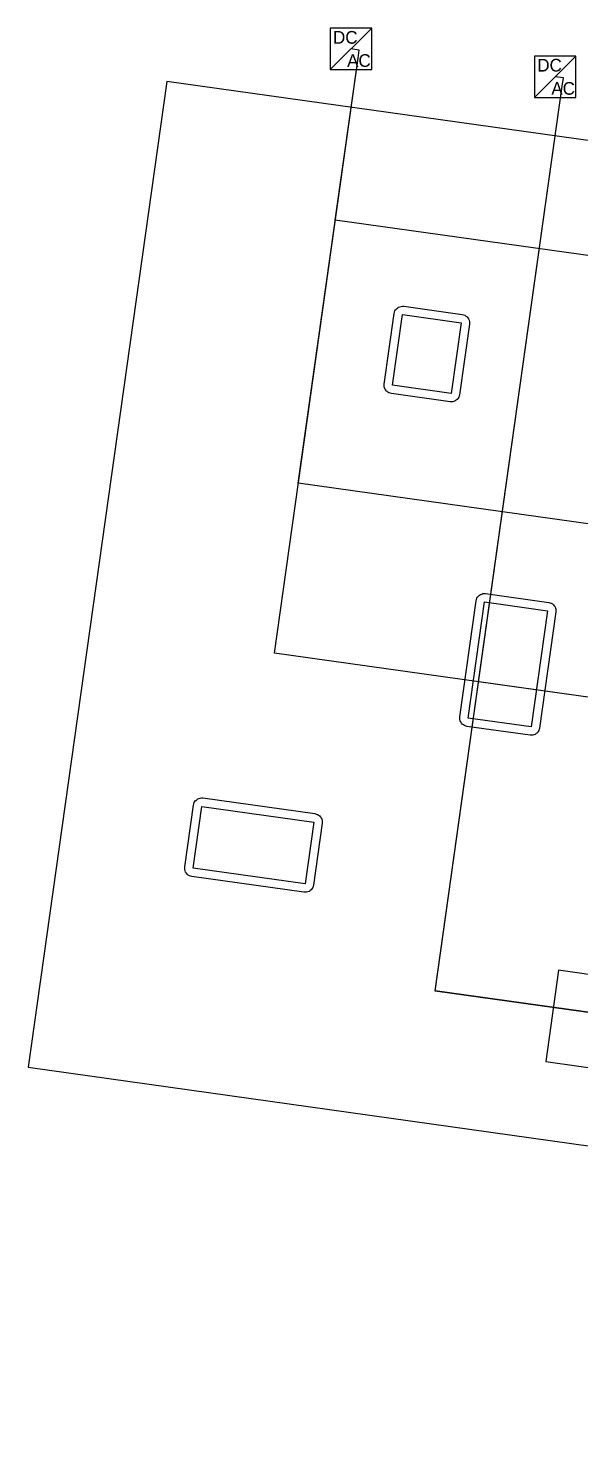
# Model space of a CAD drawing. Header units: feet. Extents: x -93 to 72, y -40 to 44.
# Drawn here: x -93.4 to -60.6, y -40.1 to 43.7 of the extents above; entities that cross this region are included whole.
import ezdxf

# ---------------------------------------------------------------- set-up
doc = ezdxf.new("R2010")
doc.units = ezdxf.units.FT
for name, color, linetype in [('Buildings', 7, 'CONTINUOUS'), ('Connections', 7, 'CONTINUOUS'), ('Inverters', 7, 'CONTINUOUS'), ('Modules', 7, 'CONTINUOUS'), ('Obstructions', 7, 'CONTINUOUS'), ('Setbacks', 7, 'CONTINUOUS')]:
    doc.layers.add(name, color=color, linetype=linetype)

msp = doc.modelspace()

# ---------------------------------------------------------------- linework, layer by layer
at = {"layer": 'Buildings', "color": 252}
for p, q in [((-85.162, 40.587), (-93.385, -17.977)), ((72.412, 18.462), (-85.162, 40.587)), ((-93.385, -17.977), (64.189, -40.102))]:
    msp.add_line(p, q, dxfattribs=at)
at = {"layer": 'Connections', "color": 91}
for p, q in [((-78.772, 6.622), (-73.81, 41.96)), ((-77.354, 16.721), (-73.81, 41.96)), ((-75.159, 32.35), (-73.81, 41.96)), ((-75.159, 32.352), (-73.81, 41.96)), ((-73.741, 42.447), (-74.229, 42.515)), ((-73.741, 42.447), (-74.229, 42.515)), ((-73.741, 42.447), (-74.229, 42.515)), ((-73.741, 42.447), (-74.229, 42.515)), ((-73.81, 41.96), (-73.741, 42.447)), ((-73.81, 41.96), (-73.741, 42.447)), ((-73.81, 41.96), (-73.741, 42.447)), ((-73.81, 41.96), (-73.741, 42.447)), ((-69.234, -13.456), (-61.685, 40.305)), ((-69.234, -13.455), (-61.685, 40.305)), ((-69.23, -13.427), (-61.685, 40.305)), ((-66.653, 4.923), (-61.685, 40.305)), ((-61.617, 40.793), (-62.104, 40.861)), ((-61.617, 40.793), (-62.104, 40.861)), ((-61.617, 40.793), (-62.104, 40.861)), ((-61.617, 40.793), (-62.104, 40.861)), ((-61.685, 40.305), (-61.617, 40.793)), ((-61.685, 40.305), (-61.617, 40.793)), ((-61.685, 40.305), (-61.617, 40.793)), ((-61.685, 40.305), (-61.617, 40.793)), ((-54.375, 29.434), (-75.159, 32.352)), ((-30.561, 26.088), (-75.159, 32.35)), ((-36.358, 10.965), (-77.354, 16.721)), ((-54.112, 3.16), (-78.772, 6.622)), ((-30.295, -0.182), (-66.653, 4.923)), ((-36.909, -17.994), (-69.234, -13.455)), ((-25, -19.667), (-69.234, -13.456)), ((19.116, -25.831), (-69.23, -13.427))]:
    msp.add_line(p, q, dxfattribs=at)
at = {"layer": 'Inverters'}
for p, q in [((-72.998, 43.746), (-75.459, 43.746)), ((-75.459, 43.746), (-75.459, 41.285)), ((-75.459, 41.285), (-72.998, 43.746)), ((-72.998, 41.285), (-72.998, 43.746)), ((-60.874, 42.091), (-63.335, 42.091)), ((-63.335, 42.091), (-63.335, 39.631)), ((-63.335, 39.631), (-60.874, 42.091)), ((-60.874, 39.631), (-60.874, 42.091)), ((-75.459, 41.285), (-72.998, 41.285)), ((-63.335, 39.631), (-60.874, 39.631))]:
    msp.add_line(p, q, dxfattribs=at)
at = {"layer": 'Modules', "color": 254}
for p, q in [((-61.911, -12.215), (-62.672, -17.636)), ((-57.942, -12.773), (-61.911, -12.215)), ((-62.672, -17.636), (-58.703, -18.193))]:
    msp.add_line(p, q, dxfattribs=at)
at = {"layer": 'Obstructions', "color": 252}
for p, q in [((-71.761, 22.538), (-71.171, 26.731)), ((-71.171, 26.731), (-67.691, 26.241)), ((-67.691, 26.241), (-68.28, 22.048)), ((-68.28, 22.048), (-71.761, 22.538)), ((-67.274, 2.772), (-66.305, 9.667)), ((-66.305, 9.667), (-62.562, 9.141)), ((-62.562, 9.141), (-63.528, 2.246)), ((-63.528, 2.246), (-67.274, 2.772)), ((-83.602, -6.147), (-83.086, -2.476)), ((-83.086, -2.476), (-76.437, -3.408)), ((-76.437, -3.408), (-76.953, -7.082)), ((-76.953, -7.082), (-83.602, -6.147))]:
    msp.add_line(p, q, dxfattribs=at)
at = {"layer": 'Setbacks', "color": 2}
for p, q in [((-71.67, 26.801), (-71.648, 26.872)), ((-71.648, 26.872), (-71.624, 26.951)), ((-71.624, 26.951), (-71.623, 26.952)), ((-71.624, 26.951), (-71.624, 26.951)), ((-71.624, 26.951), (-71.624, 26.951)), ((-71.623, 26.952), (-71.58, 27.013)), ((-71.58, 27.013), (-71.534, 27.08)), ((-71.534, 27.08), (-71.533, 27.08)), ((-71.533, 27.081), (-71.473, 27.126)), ((-71.533, 27.08), (-71.533, 27.081)), ((-71.533, 27.08), (-71.533, 27.08)), ((-71.473, 27.126), (-71.408, 27.175)), ((-71.408, 27.175), (-71.408, 27.175)), ((-71.408, 27.175), (-71.408, 27.175)), ((-71.408, 27.175), (-71.407, 27.175)), ((-71.407, 27.175), (-71.332, 27.201)), ((-71.332, 27.201), (-71.259, 27.226)), ((-71.259, 27.226), (-71.259, 27.226)), ((-71.259, 27.226), (-71.259, 27.226)), ((-71.259, 27.226), (-71.258, 27.226)), ((-71.258, 27.226), (-71.178, 27.228)), ((-71.178, 27.228), (-71.102, 27.229)), ((-71.102, 27.229), (-71.101, 27.229)), ((-71.101, 27.229), (-71.101, 27.229)), ((-71.101, 27.229), (-67.621, 26.74)), ((-72.259, 22.608), (-71.67, 26.801)), ((-71.67, 26.801), (-71.67, 26.801)), ((-71.67, 26.801), (-71.67, 26.801)), ((-71.67, 26.801), (-71.67, 26.801)), ((-67.193, 26.171), (-67.782, 21.978)), ((-67.621, 26.74), (-67.62, 26.739)), ((-67.62, 26.739), (-67.545, 26.716)), ((-67.545, 26.716), (-67.471, 26.694)), ((-67.471, 26.694), (-67.47, 26.694)), ((-67.47, 26.694), (-67.47, 26.693)), ((-67.47, 26.693), (-67.47, 26.693)), ((-67.47, 26.693), (-67.406, 26.648)), ((-67.406, 26.648), (-67.342, 26.604)), ((-67.342, 26.604), (-67.341, 26.603)), ((-67.341, 26.603), (-67.341, 26.603)), ((-67.341, 26.603), (-67.341, 26.603)), ((-67.341, 26.603), (-67.294, 26.541)), ((-67.294, 26.541), (-67.247, 26.478)), ((-67.247, 26.478), (-67.247, 26.477)), ((-67.247, 26.477), (-67.247, 26.477)), ((-67.247, 26.477), (-67.246, 26.477)), ((-67.246, 26.477), (-67.22, 26.401)), ((-67.22, 26.401), (-67.195, 26.329)), ((-67.195, 26.329), (-67.195, 26.329)), ((-67.195, 26.329), (-67.195, 26.329)), ((-67.195, 26.329), (-67.195, 26.328)), ((-67.195, 26.328), (-67.194, 26.248)), ((-67.194, 26.248), (-67.193, 26.172)), ((-67.193, 26.172), (-67.193, 26.171)), ((-67.193, 26.171), (-67.193, 26.171)), ((-67.193, 26.171), (-67.193, 26.171)), ((-72.259, 22.607), (-72.259, 22.608)), ((-72.259, 22.608), (-72.259, 22.608)), ((-72.259, 22.608), (-72.259, 22.608)), ((-72.258, 22.529), (-72.259, 22.607)), ((-72.256, 22.451), (-72.258, 22.529)), ((-72.256, 22.45), (-72.256, 22.451)), ((-72.231, 22.378), (-72.256, 22.45)), ((-72.256, 22.45), (-72.256, 22.45)), ((-72.256, 22.45), (-72.256, 22.45)), ((-72.205, 22.302), (-72.231, 22.378)), ((-72.205, 22.301), (-72.205, 22.302)), ((-72.205, 22.302), (-72.205, 22.302)), ((-72.205, 22.302), (-72.205, 22.302)), ((-72.159, 22.24), (-72.205, 22.301)), ((-72.111, 22.176), (-72.159, 22.24)), ((-72.11, 22.176), (-72.111, 22.176)), ((-72.11, 22.175), (-72.11, 22.176)), ((-72.11, 22.176), (-72.11, 22.176)), ((-72.043, 22.129), (-72.11, 22.175)), ((-71.982, 22.086), (-72.043, 22.129)), ((-71.981, 22.085), (-71.982, 22.086)), ((-71.905, 22.062), (-71.981, 22.085)), ((-71.981, 22.085), (-71.981, 22.085)), ((-71.981, 22.085), (-71.981, 22.085)), ((-71.831, 22.04), (-71.905, 22.062)), ((-71.831, 22.039), (-71.831, 22.04)), ((-68.35, 21.55), (-71.831, 22.039)), ((-67.828, 21.827), (-67.874, 21.762)), ((-67.805, 21.902), (-67.828, 21.828)), ((-67.828, 21.828), (-67.828, 21.828)), ((-67.828, 21.828), (-67.828, 21.828)), ((-67.828, 21.828), (-67.828, 21.827)), ((-67.782, 21.978), (-67.805, 21.902)), ((-67.782, 21.978), (-67.782, 21.978)), ((-67.782, 21.978), (-67.782, 21.978)), ((-68.271, 21.551), (-68.35, 21.55)), ((-68.35, 21.55), (-68.35, 21.55)), ((-68.35, 21.55), (-68.35, 21.55)), ((-68.193, 21.553), (-68.271, 21.551)), ((-68.192, 21.553), (-68.193, 21.553)), ((-68.193, 21.553), (-68.193, 21.553)), ((-68.193, 21.553), (-68.193, 21.553)), ((-68.117, 21.579), (-68.192, 21.553)), ((-68.044, 21.604), (-68.117, 21.579)), ((-67.98, 21.652), (-68.044, 21.604)), ((-68.044, 21.604), (-68.044, 21.604)), ((-68.044, 21.604), (-68.044, 21.604)), ((-68.044, 21.604), (-68.044, 21.604)), ((-67.919, 21.698), (-67.98, 21.652)), ((-67.918, 21.699), (-67.919, 21.698)), ((-67.874, 21.762), (-67.918, 21.699)), ((-67.918, 21.699), (-67.918, 21.699)), ((-67.918, 21.699), (-67.918, 21.699)), ((-66.667, 10.017), (-66.606, 10.063)), ((-66.606, 10.063), (-66.542, 10.111)), ((-66.542, 10.111), (-66.541, 10.112)), ((-66.541, 10.112), (-66.47, 10.137)), ((-66.541, 10.112), (-66.541, 10.112)), ((-66.541, 10.112), (-66.541, 10.112)), ((-66.47, 10.137), (-66.393, 10.163)), ((-66.393, 10.163), (-66.393, 10.163)), ((-66.393, 10.163), (-66.393, 10.163)), ((-66.393, 10.163), (-66.392, 10.163)), ((-66.392, 10.163), (-66.315, 10.164)), ((-66.315, 10.164), (-66.236, 10.166)), ((-66.236, 10.166), (-66.235, 10.166)), ((-66.235, 10.166), (-62.492, 9.64)), ((-67.772, 2.842), (-66.804, 9.737)), ((-66.804, 9.737), (-66.803, 9.738)), ((-66.804, 9.737), (-66.804, 9.737)), ((-66.804, 9.737), (-66.804, 9.737)), ((-66.803, 9.738), (-66.782, 9.81)), ((-66.782, 9.81), (-66.758, 9.888)), ((-66.758, 9.888), (-66.758, 9.888)), ((-66.758, 9.888), (-66.758, 9.888)), ((-66.758, 9.888), (-66.757, 9.888)), ((-66.757, 9.888), (-66.712, 9.953)), ((-66.712, 9.953), (-66.668, 10.017)), ((-66.668, 10.017), (-66.667, 10.017)), ((-66.667, 10.017), (-66.667, 10.017)), ((-66.667, 10.017), (-66.667, 10.017)), ((-62.492, 9.64), (-62.492, 9.64)), ((-62.492, 9.64), (-62.417, 9.617)), ((-62.417, 9.617), (-62.342, 9.594)), ((-62.342, 9.594), (-62.342, 9.594)), ((-62.342, 9.594), (-62.342, 9.594)), ((-62.342, 9.594), (-62.342, 9.594)), ((-62.342, 9.594), (-62.341, 9.594)), ((-62.341, 9.594), (-62.277, 9.549)), ((-62.277, 9.549), (-62.213, 9.504)), ((-62.213, 9.504), (-62.213, 9.504)), ((-62.213, 9.504), (-62.213, 9.504)), ((-62.213, 9.504), (-62.213, 9.504)), ((-62.213, 9.504), (-62.212, 9.503)), ((-62.212, 9.503), (-62.165, 9.441)), ((-62.165, 9.441), (-62.118, 9.378)), ((-62.118, 9.378), (-62.118, 9.378)), ((-62.118, 9.378), (-62.118, 9.378)), ((-62.118, 9.378), (-62.118, 9.378)), ((-62.118, 9.378), (-62.118, 9.377)), ((-62.118, 9.377), (-62.092, 9.303)), ((-62.092, 9.303), (-62.067, 9.23)), ((-62.067, 9.23), (-62.067, 9.229)), ((-62.067, 9.229), (-62.067, 9.229)), ((-62.067, 9.229), (-62.067, 9.229)), ((-62.067, 9.229), (-62.067, 9.228)), ((-62.067, 9.228), (-62.065, 9.15)), ((-62.064, 9.071), (-63.029, 2.176)), ((-62.065, 9.15), (-62.064, 9.072)), ((-62.064, 9.072), (-62.064, 9.072)), ((-62.064, 9.072), (-62.064, 9.071)), ((-67.772, 2.841), (-67.772, 2.842)), ((-67.772, 2.842), (-67.772, 2.842)), ((-67.772, 2.842), (-67.772, 2.842)), ((-67.771, 2.765), (-67.772, 2.841)), ((-67.769, 2.685), (-67.771, 2.765)), ((-67.769, 2.684), (-67.769, 2.685)), ((-67.769, 2.685), (-67.769, 2.685)), ((-67.769, 2.685), (-67.769, 2.685)), ((-67.744, 2.61), (-67.769, 2.684)), ((-67.718, 2.536), (-67.744, 2.61)), ((-67.718, 2.535), (-67.718, 2.536)), ((-67.718, 2.536), (-67.718, 2.536)), ((-67.718, 2.536), (-67.718, 2.536)), ((-67.67, 2.472), (-67.718, 2.535)), ((-67.624, 2.41), (-67.67, 2.472)), ((-67.623, 2.41), (-67.624, 2.41)), ((-67.558, 2.364), (-67.623, 2.41)), ((-67.623, 2.41), (-67.623, 2.41)), ((-67.623, 2.41), (-67.623, 2.41)), ((-67.495, 2.32), (-67.558, 2.364)), ((-67.494, 2.32), (-67.495, 2.32)), ((-67.494, 2.319), (-67.494, 2.32)), ((-67.494, 2.32), (-67.494, 2.32)), ((-67.42, 2.297), (-67.494, 2.319)), ((-67.344, 2.274), (-67.42, 2.297)), ((-67.344, 2.274), (-67.344, 2.274)), ((-67.344, 2.274), (-67.344, 2.274)), ((-63.598, 1.748), (-67.344, 2.274)), ((-67.344, 2.274), (-67.344, 2.274)), ((-63.597, 1.748), (-63.598, 1.748)), ((-63.598, 1.748), (-63.598, 1.748)), ((-63.598, 1.748), (-63.598, 1.748)), ((-63.519, 1.749), (-63.597, 1.748)), ((-63.441, 1.75), (-63.519, 1.749)), ((-63.44, 1.75), (-63.441, 1.75)), ((-63.366, 1.776), (-63.44, 1.751)), ((-63.44, 1.751), (-63.44, 1.751)), ((-63.44, 1.751), (-63.44, 1.751)), ((-63.44, 1.751), (-63.44, 1.75)), ((-63.292, 1.802), (-63.366, 1.776)), ((-63.291, 1.802), (-63.292, 1.802)), ((-63.292, 1.802), (-63.292, 1.802)), ((-63.229, 1.849), (-63.291, 1.802)), ((-63.291, 1.802), (-63.291, 1.802)), ((-63.291, 1.802), (-63.291, 1.802)), ((-63.166, 1.896), (-63.229, 1.849)), ((-63.165, 1.897), (-63.166, 1.897)), ((-63.166, 1.897), (-63.166, 1.897)), ((-63.166, 1.897), (-63.166, 1.897)), ((-63.166, 1.897), (-63.166, 1.896)), ((-63.121, 1.961), (-63.165, 1.897)), ((-63.076, 2.025), (-63.121, 1.961)), ((-63.075, 2.026), (-63.076, 2.026)), ((-63.076, 2.026), (-63.076, 2.025)), ((-63.052, 2.101), (-63.075, 2.026)), ((-63.075, 2.026), (-63.075, 2.026)), ((-63.075, 2.026), (-63.075, 2.026)), ((-63.03, 2.176), (-63.052, 2.101)), ((-63.029, 2.176), (-63.03, 2.176)), ((-63.029, 2.176), (-63.029, 2.176)), ((-63.029, 2.176), (-63.029, 2.176)), ((-84.1, -6.077), (-83.584, -2.406)), ((-83.584, -2.406), (-83.561, -2.331)), ((-83.584, -2.406), (-83.584, -2.406)), ((-83.561, -2.331), (-83.538, -2.256)), ((-83.538, -2.255), (-83.493, -2.191)), ((-83.538, -2.256), (-83.538, -2.255)), ((-83.538, -2.256), (-83.538, -2.256)), ((-83.538, -2.256), (-83.538, -2.256)), ((-83.538, -2.256), (-83.538, -2.256)), ((-83.493, -2.191), (-83.448, -2.127)), ((-83.448, -2.127), (-83.447, -2.126)), ((-83.448, -2.127), (-83.448, -2.127)), ((-83.448, -2.127), (-83.448, -2.127)), ((-83.448, -2.127), (-83.448, -2.127)), ((-83.447, -2.126), (-83.385, -2.079)), ((-83.385, -2.079), (-83.323, -2.032)), ((-83.323, -2.032), (-83.322, -2.032)), ((-83.322, -2.032), (-83.322, -2.032)), ((-83.322, -2.032), (-83.322, -2.032)), ((-83.322, -2.032), (-83.321, -2.032)), ((-83.321, -2.032), (-83.248, -2.006)), ((-83.248, -2.006), (-83.174, -1.981)), ((-83.174, -1.981), (-83.173, -1.981)), ((-83.173, -1.981), (-83.094, -1.979)), ((-83.173, -1.981), (-83.173, -1.981)), ((-83.173, -1.981), (-83.173, -1.981)), ((-83.173, -1.981), (-83.173, -1.981)), ((-83.094, -1.979), (-83.016, -1.978)), ((-83.016, -1.978), (-83.016, -1.978)), ((-83.016, -1.978), (-83.016, -1.978)), ((-83.016, -1.978), (-83.016, -1.978)), ((-83.016, -1.978), (-76.367, -2.909)), ((-76.367, -2.909), (-76.367, -2.909)), ((-76.367, -2.909), (-76.367, -2.909)), ((-76.367, -2.909), (-76.367, -2.909)), ((-76.367, -2.909), (-76.292, -2.932)), ((-76.292, -2.932), (-76.217, -2.955)), ((-76.217, -2.955), (-76.217, -2.955)), ((-76.217, -2.955), (-76.217, -2.955)), ((-76.217, -2.955), (-76.216, -2.955)), ((-76.216, -2.955), (-76.216, -2.955)), ((-76.216, -2.955), (-76.152, -3)), ((-76.152, -3), (-76.088, -3.045)), ((-76.088, -3.045), (-76.088, -3.045)), ((-76.088, -3.045), (-76.088, -3.045)), ((-76.088, -3.045), (-76.087, -3.045)), ((-76.087, -3.045), (-76.087, -3.046)), ((-76.087, -3.046), (-76.04, -3.108)), ((-76.04, -3.108), (-75.993, -3.171)), ((-75.993, -3.171), (-75.993, -3.171)), ((-75.993, -3.171), (-75.993, -3.171)), ((-75.993, -3.171), (-75.993, -3.171)), ((-75.993, -3.171), (-75.993, -3.172)), ((-75.993, -3.172), (-75.967, -3.245)), ((-75.967, -3.245), (-75.942, -3.319)), ((-75.942, -3.319), (-75.941, -3.32)), ((-75.941, -3.32), (-75.941, -3.32)), ((-75.941, -3.32), (-75.941, -3.32)), ((-75.941, -3.32), (-75.941, -3.321)), ((-75.941, -3.321), (-75.94, -3.399)), ((-75.939, -3.478), (-76.455, -7.152)), ((-75.94, -3.399), (-75.939, -3.477)), ((-75.939, -3.477), (-75.939, -3.477)), ((-75.939, -3.477), (-75.939, -3.477)), ((-75.939, -3.477), (-75.939, -3.478)), ((-84.099, -6.158), (-84.1, -6.077)), ((-84.1, -6.077), (-84.1, -6.077)), ((-84.098, -6.233), (-84.099, -6.158)), ((-84.098, -6.234), (-84.098, -6.233)), ((-84.098, -6.235), (-84.098, -6.234)), ((-84.098, -6.234), (-84.098, -6.234)), ((-84.071, -6.31), (-84.098, -6.235)), ((-84.047, -6.382), (-84.071, -6.31)), ((-84.046, -6.383), (-84.047, -6.382)), ((-83.997, -6.449), (-84.046, -6.383)), ((-84.046, -6.383), (-84.046, -6.383)), ((-84.046, -6.383), (-84.046, -6.383)), ((-83.952, -6.508), (-83.997, -6.449)), ((-83.952, -6.509), (-83.952, -6.508)), ((-83.951, -6.509), (-83.952, -6.509)), ((-83.952, -6.509), (-83.952, -6.509)), ((-83.883, -6.557), (-83.951, -6.509)), ((-83.823, -6.599), (-83.883, -6.557)), ((-83.822, -6.599), (-83.823, -6.599)), ((-83.823, -6.599), (-83.823, -6.599)), ((-83.823, -6.599), (-83.823, -6.599)), ((-83.747, -6.622), (-83.822, -6.599)), ((-83.673, -6.645), (-83.747, -6.622)), ((-83.672, -6.645), (-83.673, -6.645)), ((-83.672, -6.645), (-83.672, -6.645)), ((-77.024, -7.58), (-83.672, -6.645)), ((-83.672, -6.645), (-83.672, -6.645)), ((-76.718, -7.526), (-76.79, -7.551)), ((-76.717, -7.526), (-76.718, -7.526)), ((-76.653, -7.478), (-76.717, -7.526)), ((-76.717, -7.526), (-76.717, -7.526)), ((-76.717, -7.526), (-76.717, -7.526)), ((-76.592, -7.432), (-76.653, -7.478)), ((-76.591, -7.431), (-76.592, -7.432)), ((-76.545, -7.366), (-76.591, -7.431)), ((-76.591, -7.431), (-76.591, -7.431)), ((-76.591, -7.431), (-76.591, -7.431)), ((-76.501, -7.303), (-76.545, -7.366)), ((-76.478, -7.228), (-76.501, -7.302)), ((-76.501, -7.302), (-76.501, -7.302)), ((-76.501, -7.302), (-76.501, -7.302)), ((-76.501, -7.302), (-76.501, -7.303)), ((-76.455, -7.152), (-76.478, -7.228)), ((-76.455, -7.152), (-76.455, -7.152)), ((-76.455, -7.152), (-76.455, -7.152)), ((-77.023, -7.58), (-77.024, -7.58)), ((-77.024, -7.58), (-77.024, -7.58)), ((-76.942, -7.579), (-77.023, -7.58)), ((-76.867, -7.577), (-76.942, -7.579)), ((-76.866, -7.577), (-76.867, -7.577)), ((-76.79, -7.551), (-76.866, -7.577)), ((-76.866, -7.577), (-76.866, -7.577)), ((-76.866, -7.577), (-76.866, -7.577))]:
    msp.add_line(p, q, dxfattribs=at)

# ---------------------------------------------------------------- texts
at = {"layer": 'Inverters'}
for s, p in [('DC', (-75.295, 42.827)), ('AC', (-74.458, 41.449)), ('DC', (-63.17, 41.173)), ('AC', (-62.334, 39.795))]:
    msp.add_text(s, height=0.7546, dxfattribs=at).set_placement(p)

doc.saveas('drawing.dxf')
